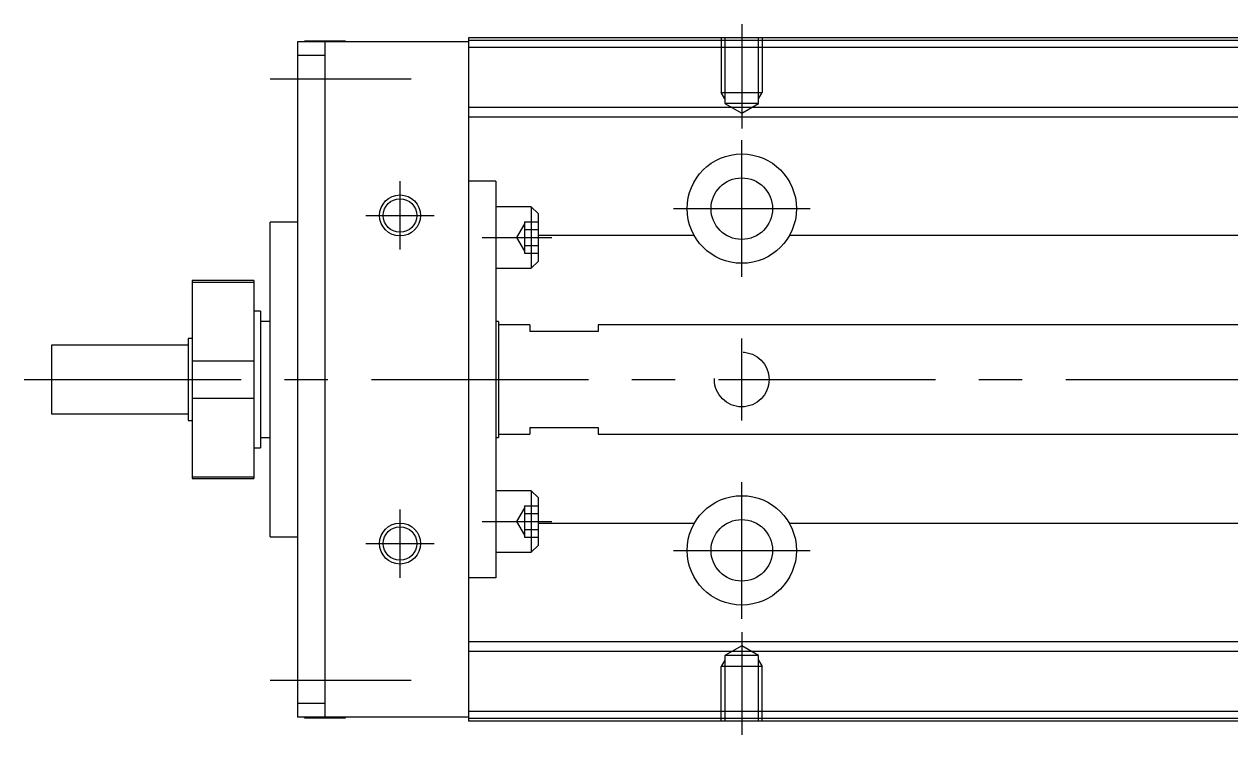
# Model space of a CAD drawing. Extents: x -1 to 421, y -8 to 389.
# Drawn here: x 86.6 to 174.9, y 190.1 to 242.1 of the extents above; entities that cross this region are included whole.
import ezdxf

# ---------------------------------------------------------------- set-up
doc = ezdxf.new("R2010")
doc.units = 0
doc.header["$LTSCALE"] = 0.5
doc.linetypes.add('CENTER', pattern=[50.8, 31.75, -6.35, 6.35, -6.35])
doc.linetypes.add('DASHED', pattern=[19.05, 12.7, -6.35])
for name, color, linetype in [('MSM_CENTER', 1, 'CENTER'), ('MSM_CONTINUOUS', 7, 'CONTINUOUS'), ('MSM_DASHED', 4, 'DASHED'), ('MSM_NARROW', 5, 'CONTINUOUS')]:
    doc.layers.add(name, color=color, linetype=linetype)

msp = doc.modelspace()

# ---------------------------------------------------------------- linework, layer by layer
at = {"layer": 'MSM_CENTER'}
for p, q in [((139.106, 242.146), (139.106, 234.516)), ((104.606, 238.146), (114.911, 238.146)), ((139.106, 223.646), (139.106, 233.646)), ((114.106, 225.646), (114.106, 230.646)), ((111.606, 228.146), (116.606, 228.146)), ((134.106, 228.646), (144.106, 228.646)), ((120.106, 226.538), (125.206, 226.538)), ((139.106, 213.146), (139.106, 219.146)), ((86.606, 216.146), (331.106, 216.146)), ((139.106, 198.646), (139.106, 208.646)), ((114.106, 201.646), (114.106, 206.646)), ((120.106, 205.754), (125.206, 205.754)), ((111.606, 204.146), (116.606, 204.146)), ((134.106, 203.646), (144.106, 203.646)), ((139.106, 197.656), (139.106, 190.146)), ((104.606, 194.146), (114.911, 194.146))]:
    msp.add_line(p, q, dxfattribs=at)
at = {"layer": 'MSM_CONTINUOUS'}
for p, q in [((119.106, 241.146), (119.106, 191.146)), ((319.106, 241.146), (119.106, 241.146)), ((119.106, 240.846), (106.606, 240.846)), ((106.606, 240.846), (106.606, 191.446)), ((107.106, 240.846), (107.106, 240.896)), ((110.106, 240.896), (107.106, 240.896)), ((108.606, 240.846), (108.606, 191.446)), ((110.106, 240.846), (110.106, 240.896)), ((319.106, 240.946), (119.106, 240.946)), ((319.106, 240.446), (119.106, 240.446)), ((108.606, 239.846), (106.606, 239.846)), ((188.106, 236.046), (119.106, 236.046)), ((188.106, 235.346), (119.106, 235.346)), ((121.106, 230.646), (119.106, 230.646)), ((121.106, 230.646), (121.106, 201.646)), ((123.706, 228.788), (121.106, 228.788)), ((123.706, 228.788), (123.706, 224.288)), ((124.206, 228.288), (123.706, 228.788)), ((124.206, 228.288), (124.206, 224.788)), ((106.606, 227.646), (104.606, 227.646)), ((104.606, 204.646), (104.606, 227.646)), ((135.619, 226.686), (124.206, 226.686)), ((188.106, 226.686), (142.592, 226.686)), ((121.106, 224.288), (123.706, 224.288)), ((123.706, 224.288), (124.206, 224.788)), ((103.406, 223.396), (98.906, 223.396)), ((98.906, 223.396), (98.906, 208.896)), ((103.406, 223.396), (103.406, 208.896)), ((98.906, 223.266), (103.406, 223.266)), ((103.906, 221.146), (103.406, 221.146)), ((103.906, 221.146), (103.906, 211.146)), ((104.606, 220.396), (103.906, 220.396)), ((121.306, 220.396), (121.106, 220.396)), ((121.306, 220.396), (121.306, 211.896)), ((123.606, 220.146), (121.306, 220.146)), ((123.606, 220.146), (123.606, 219.646)), ((128.606, 220.146), (128.606, 219.646)), ((181.106, 220.146), (128.606, 220.146)), ((98.606, 219.146), (98.606, 213.146)), ((98.906, 219.146), (98.606, 219.146)), ((128.606, 219.646), (123.606, 219.646)), ((88.606, 218.646), (88.606, 213.646)), ((98.606, 218.646), (88.606, 218.646)), ((98.906, 217.511), (103.406, 217.511)), ((98.906, 214.781), (103.406, 214.781)), ((88.606, 213.646), (98.606, 213.646)), ((98.606, 213.146), (98.906, 213.146)), ((103.906, 211.896), (104.606, 211.896)), ((121.106, 211.896), (121.306, 211.896)), ((121.306, 212.146), (123.606, 212.146)), ((123.606, 212.646), (128.606, 212.646)), ((123.606, 212.646), (123.606, 212.146)), ((128.606, 212.646), (128.606, 212.146)), ((128.606, 212.146), (181.106, 212.146)), ((103.406, 211.146), (103.906, 211.146)), ((98.906, 209.026), (103.406, 209.026)), ((98.906, 208.896), (103.406, 208.896)), ((123.706, 208.004), (121.106, 208.004)), ((123.706, 208.004), (123.706, 203.504)), ((124.206, 207.504), (123.706, 208.004)), ((124.206, 207.504), (124.206, 204.004)), ((135.619, 205.606), (124.206, 205.606)), ((188.106, 205.606), (142.592, 205.606)), ((104.606, 204.646), (106.606, 204.646)), ((123.706, 203.504), (124.206, 204.004)), ((121.106, 203.504), (123.706, 203.504)), ((121.106, 201.646), (119.106, 201.646)), ((188.106, 196.946), (119.106, 196.946)), ((188.106, 196.246), (119.106, 196.246)), ((108.606, 192.446), (106.606, 192.446)), ((319.106, 191.846), (119.106, 191.846)), ((119.106, 191.446), (106.606, 191.446)), ((107.106, 191.396), (107.106, 191.446)), ((107.106, 191.396), (110.106, 191.396)), ((110.106, 191.396), (110.106, 191.446)), ((319.106, 191.346), (119.106, 191.346)), ((319.106, 191.146), (119.106, 191.146))]:
    msp.add_line(p, q, dxfattribs=at)
for centre, radius in [((139.106, 228.646), 4), ((139.106, 228.646), 2.25), ((114.106, 228.146), 1.229), ((139.106, 203.646), 4), ((139.106, 203.646), 2.25), ((114.106, 204.146), 1.229)]:
    msp.add_circle(centre, radius, dxfattribs=at)
at = {"layer": 'MSM_DASHED'}
for p, q in [((137.606, 241.146), (137.606, 237.146)), ((137.876, 241.146), (137.876, 236.346)), ((140.335, 236.346), (140.335, 241.146)), ((140.606, 241.146), (140.606, 237.146)), ((137.606, 237.146), (140.606, 237.146)), ((137.876, 236.678), (137.606, 237.146)), ((140.335, 236.678), (140.606, 237.146)), ((137.876, 236.346), (139.106, 235.636)), ((140.335, 236.346), (137.876, 236.346)), ((139.106, 235.636), (140.335, 236.346)), ((123.206, 227.538), (122.628, 226.538)), ((123.206, 227.693), (124.206, 227.693)), ((123.206, 227.693), (123.206, 225.384)), ((123.206, 227.116), (124.206, 227.116)), ((122.628, 226.538), (123.206, 225.538)), ((123.206, 225.961), (124.206, 225.961)), ((123.206, 225.384), (124.206, 225.384)), ((123.206, 206.754), (122.628, 205.754)), ((123.206, 206.908), (124.206, 206.908)), ((123.206, 206.908), (123.206, 204.599)), ((122.628, 205.754), (123.206, 204.754)), ((123.206, 206.331), (124.206, 206.331)), ((123.206, 205.176), (124.206, 205.176)), ((123.206, 204.599), (124.206, 204.599)), ((139.106, 196.656), (137.876, 195.946)), ((140.335, 195.946), (139.106, 196.656)), ((137.876, 195.615), (137.606, 195.146)), ((140.606, 195.146), (137.606, 195.146)), ((137.606, 191.146), (137.606, 195.146)), ((137.876, 195.946), (137.876, 191.146)), ((140.335, 195.946), (137.876, 195.946)), ((140.335, 191.146), (140.335, 195.946)), ((140.335, 195.615), (140.606, 195.146)), ((140.606, 191.146), (140.606, 195.146))]:
    msp.add_line(p, q, dxfattribs=at)
msp.add_circle((139.106, 216.146), 2, dxfattribs=at)
at = {"layer": 'MSM_NARROW'}
for centre in [(114.106, 228.146), (114.106, 204.146)]:
    msp.add_circle(centre, 1.5, dxfattribs=at)

doc.saveas('drawing.dxf')
